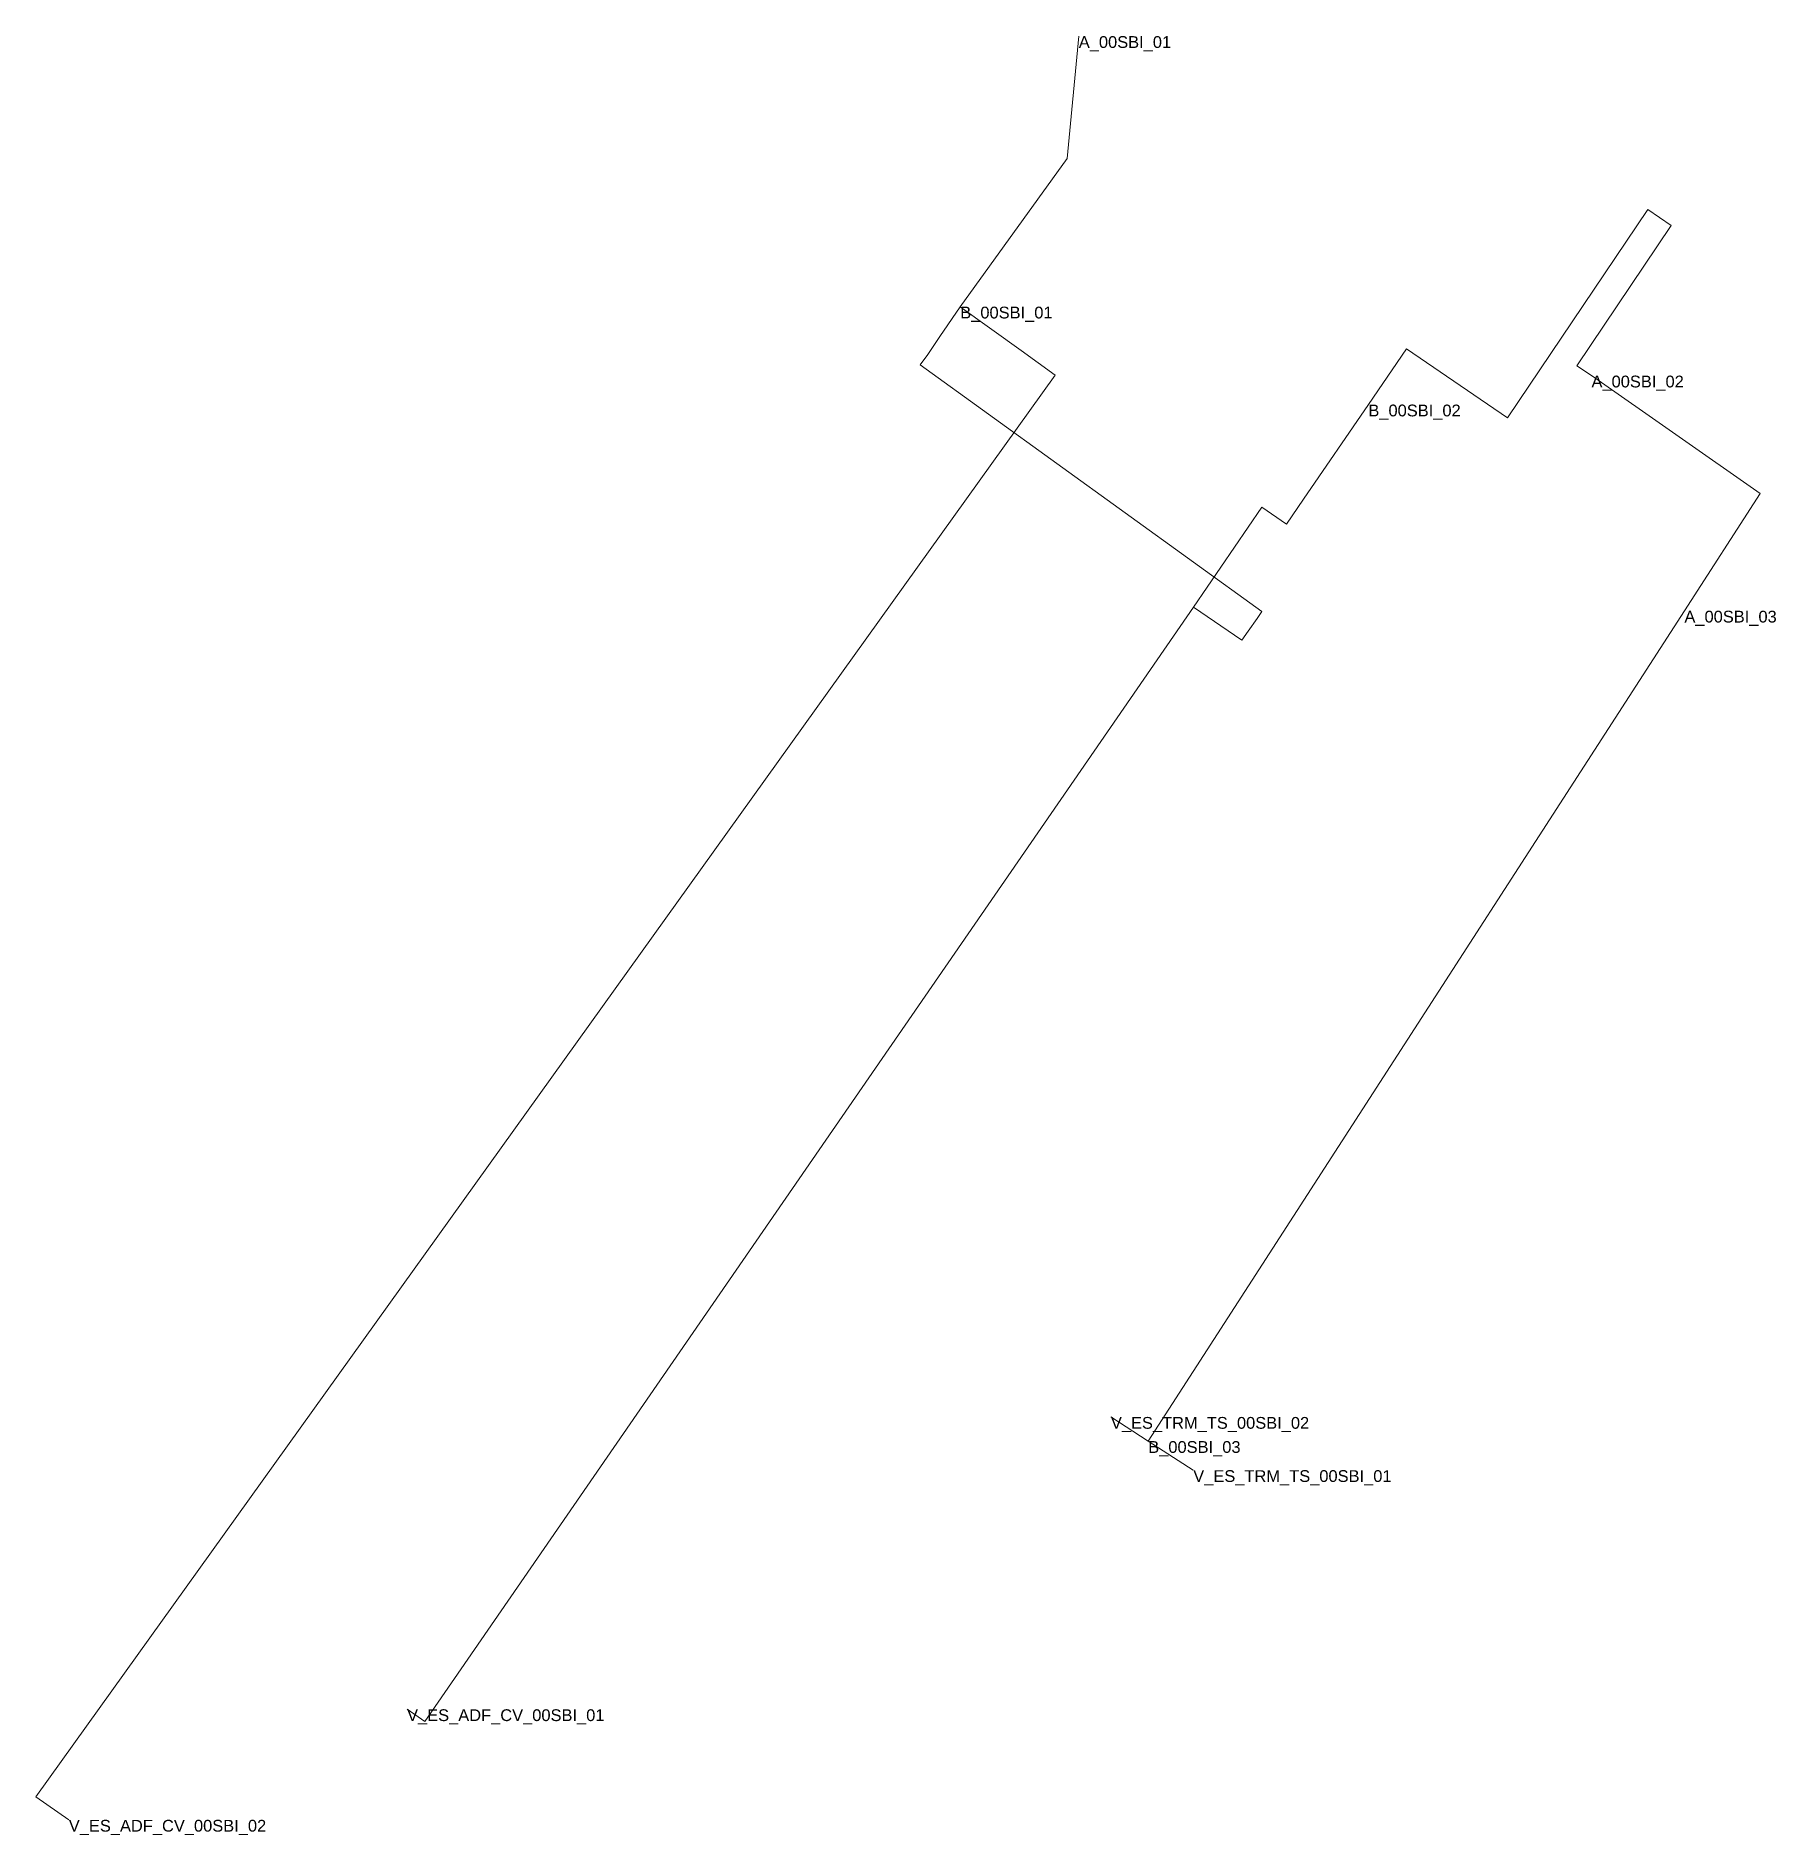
# Model space of a CAD drawing. Header units: metres. Extents: x 435658.6 to 435732.6, y 4586094.6 to 4586171.
import ezdxf
from ezdxf.enums import TextEntityAlignment as Align

# ---------------------------------------------------------------- set-up
doc = ezdxf.new("R2010")
doc.units = ezdxf.units.M
doc.header["$MEASUREMENT"] = 0
for name, color, linetype, lineweight, true_color in [('01_A_AccesTren_t', 40, 'Continuous', 0, 0xffd600), ('01_C_AccesExt_t', 251, 'Continuous', 0, 0x646464), ('01_I_BarreraTarifaria_t', 251, 'Continuous', 0, 0x646464), ('01_I_Horitzontal_l', 251, 'Continuous', 0, 0x646464), ('01_I_HoritzontalD_l', 251, 'Continuous', 0, 0x646464), ('01_I_Rampa_l', 251, 'Continuous', 0, 0x646464), ('Asc_D', 251, 'Continuous', 0, 0x646464), ('Carrer', 251, 'Continuous', 0, 0x646464)]:
    doc.layers.add(name, color=color, linetype=linetype, lineweight=lineweight, true_color=true_color)
doc.styles.add('Style-Arial', font='arial.ttf')

msp = doc.modelspace()

# ---------------------------------------------------------------- linework, layer by layer
at = {"layer": '01_I_Horitzontal_l'}
for p, q in [((435715.255967, 4586155.326382), (435712.505485, 4586151.302309)), ((435728.681156, 4586146.565744), (435705.903568, 4586111.28933)), ((435705.903568, 4586111.28933), (435704.315982, 4586112.314416)), ((435705.903568, 4586111.28933), (435707.815824, 4586110.054605))]:
    msp.add_line(p, q, dxfattribs=at)
at = {"layer": '01_I_Horitzontal_l', "flags": 128}
for points in [[(435700.501099, 4586157.622265), (435701.947733, 4586156.578413), (435658.649553, 4586096.178473), (435660.04384, 4586095.19825)], [(435721.173266, 4586154.761147), (435716.876837, 4586157.697786), (435715.255967, 4586155.326382)], [(435707.823577, 4586146.723657), (435675.162724, 4586099.379218), (435674.41531, 4586099.895375)]]:
    msp.add_lwpolyline(points, dxfattribs=at)
at = {"layer": '01_I_HoritzontalD_l'}
for p, q in [((435697.049996, 4586158.226698), (435697.916773, 4586159.487044)), ((435697.916773, 4586159.487044), (435700.501099, 4586157.622265))]:
    msp.add_line(p, q, dxfattribs=at)
at = {"layer": '01_I_HoritzontalD_l', "flags": 128}
for points in [[(435697.916773, 4586159.487044), (435702.461077, 4586165.784818), (435702.952889, 4586170.979982)], [(435712.505485, 4586151.302309), (435711.782293, 4586150.244247), (435710.724231, 4586150.96744), (435707.823577, 4586146.723657)], [(435707.823577, 4586146.723657), (435709.885673, 4586145.3142), (435710.152624, 4586145.704761)]]:
    msp.add_lwpolyline(points, dxfattribs=at)
at = {"layer": '01_I_HoritzontalD_l', "elevation": -10, "flags": 128}
msp.add_lwpolyline([(435710.525282, 4586146.241309), (435710.732756, 4586146.536444), (435696.214769, 4586157.012226), (435696.534919, 4586157.455911)], dxfattribs=at)
at = {"layer": '01_I_Rampa_l', "flags": 128}
msp.add_lwpolyline([(435724.734139, 4586156.55698), (435724.114641, 4586156.973985), (435728.122947, 4586162.930211), (435727.134366, 4586163.61917), (435721.173266, 4586154.761147)], dxfattribs=at)
at = {"layer": 'Asc_D'}
for p, q in [((435696.534919, 4586157.455911, -10), (435697.049996, 4586158.226698)), ((435710.149596, 4586145.70689), (435710.525282, 4586146.241309, -10))]:
    msp.add_line(p, q, dxfattribs=at)
at = {"layer": 'Carrer', "flags": 128}
msp.add_lwpolyline([(435724.734139, 4586156.55698), (435731.897671, 4586151.547267), (435728.682778, 4586146.568255)], dxfattribs=at)

# ---------------------------------------------------------------- texts
at = {"layer": '01_A_AccesTren_t', "style": 'Style-Arial'}
for s, p in [('V_ES_TRM_TS_00SBI_02', (435704.315982, 4586112.314416)), ('V_ES_TRM_TS_00SBI_01', (435707.815824, 4586110.054605)), ('V_ES_ADF_CV_00SBI_01', (435674.41531, 4586099.895375)), ('V_ES_ADF_CV_00SBI_02', (435660.04384, 4586095.19825))]:
    msp.add_text(s, height=0.5, dxfattribs=at).set_placement(p, align=Align.TOP_LEFT)
at = {"layer": '01_C_AccesExt_t', "style": 'Style-Arial'}
for s, p in [('A_00SBI_01', (435702.952889, 4586170.979982)), ('A_00SBI_02', (435724.734139, 4586156.55698)), ('A_00SBI_03', (435728.682778, 4586146.568255))]:
    msp.add_text(s, height=0.5, dxfattribs=at).set_placement(p, align=Align.TOP_LEFT)
at = {"layer": '01_I_BarreraTarifaria_t', "style": 'Style-Arial'}
for s, p in [('B_00SBI_01', (435697.916773, 4586159.487044)), ('B_00SBI_02', (435715.255967, 4586155.326382)), ('B_00SBI_03', (435705.903568, 4586111.28933))]:
    msp.add_text(s, height=0.5, dxfattribs=at).set_placement(p, align=Align.TOP_LEFT)

doc.saveas('drawing.dxf')
